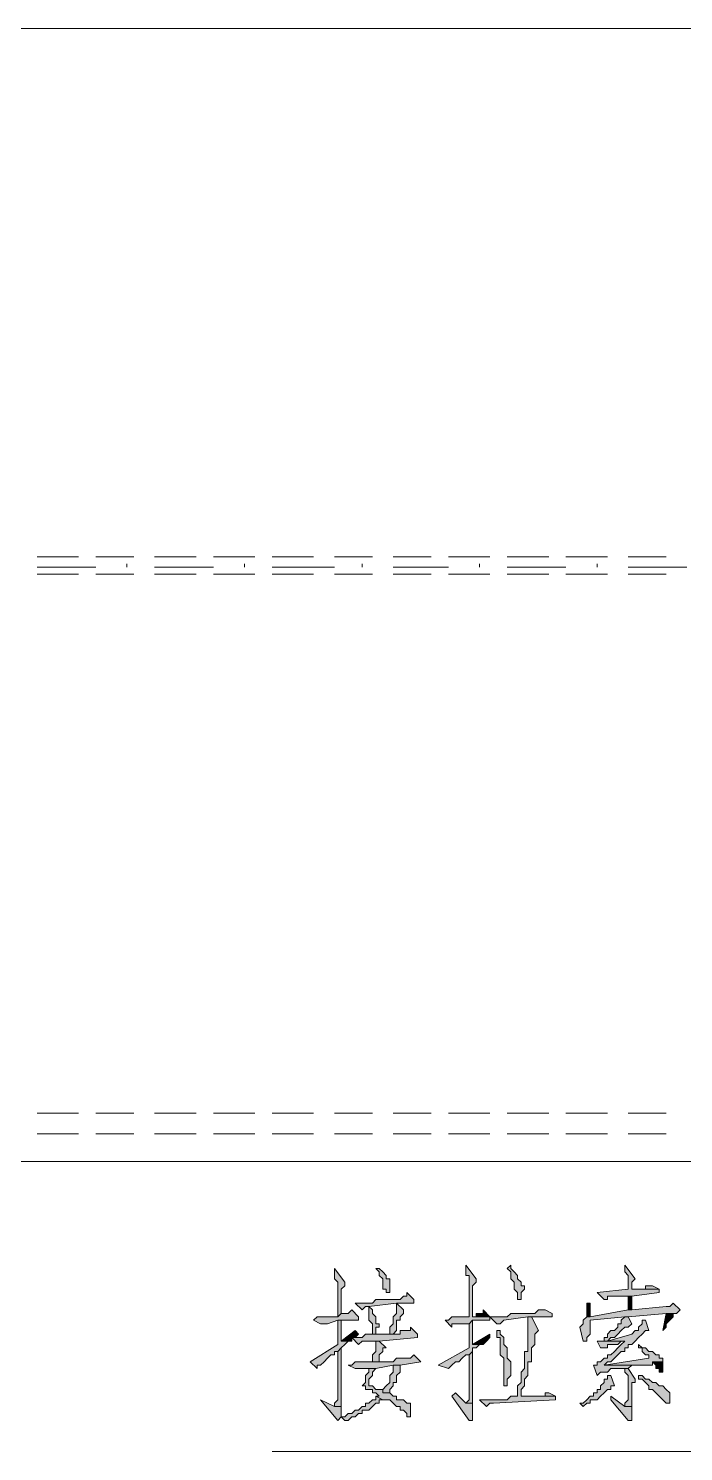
# Model space of a CAD drawing. Header units: millimetres. Extents: x 6 to 291, y 4 to 206.
# Drawn here: x 122.07 to 130.09, y 151.68 to 169.12 of the extents above; entities that cross this region are included whole.
import ezdxf

# ---------------------------------------------------------------- set-up
doc = ezdxf.new("R2010")
doc.units = ezdxf.units.MM
doc.layers.add('C00-00-00', color=7, linetype='Continuous')

msp = doc.modelspace()

# ---------------------------------------------------------------- hatches: boundary and pattern name
at = {"layer": 'C00-00-00'}
h = msp.add_hatch(color=256, dxfattribs=at)
h.dxf.hatch_style = 2
h.paths.add_polyline_path([(125.814664, 153.924002), (125.814664, 153.881669), (125.814664, 153.839336), (125.814664, 153.797002), (125.856997, 153.754669), (125.856997, 153.331336), (125.89933, 153.373669), (125.89933, 153.670002), (125.941664, 153.712336), (125.941664, 153.754669)])
h = msp.add_hatch(color=256, dxfattribs=at)
h.dxf.hatch_style = 2
h.paths.add_polyline_path([(126.365002, 153.924002), (126.322668, 153.924002), (126.365002, 153.881669), (126.365002, 153.839336), (126.407335, 153.797002), (126.407335, 153.754669), (126.407335, 153.712336), (126.407335, 153.670002), (126.449668, 153.670002), (126.449668, 153.627669), (126.492002, 153.627669), (126.492002, 153.712336), (126.492002, 153.754669), (126.492002, 153.797002), (126.449668, 153.797002), (126.449668, 153.839336), (126.407335, 153.881669)])
h = msp.add_hatch(color=256, dxfattribs=at)
h.dxf.hatch_style = 2
h.paths.add_polyline_path([(127.423335, 153.966337), (127.423335, 153.839337), (127.465668, 153.839337), (127.465668, 153.331337), (127.423335, 153.331337), (127.381002, 153.331337), (127.254002, 153.331337), (127.211668, 153.289004), (127.169335, 153.289004), (127.254002, 153.204337), (127.254002, 153.24667), (127.296335, 153.24667), (127.338668, 153.24667), (127.465668, 153.24667), (127.508002, 153.289004), (127.719668, 153.289004), (127.719668, 153.331337), (127.508002, 153.331337), (127.508002, 153.37367), (127.508002, 153.712337), (127.550335, 153.75467), (127.550335, 153.797004)])
h = msp.add_hatch(color=256, dxfattribs=at)
h.dxf.hatch_style = 2
h.paths.add_polyline_path([(127.973665, 153.966337), (127.931331, 153.924004), (127.973665, 153.88167), (127.973665, 153.839337), (127.973665, 153.797004), (128.015998, 153.75467), (128.015998, 153.712337), (128.015998, 153.670004), (128.058331, 153.62767), (128.058331, 153.543004), (128.100665, 153.543004), (128.100665, 153.585337), (128.100665, 153.62767), (128.142998, 153.670004), (128.142998, 153.712337), (128.100665, 153.712337), (128.100665, 153.75467), (128.058331, 153.797004), (128.058331, 153.839337), (128.015998, 153.88167), (127.973665, 153.924004)])
h = msp.add_hatch(color=256, dxfattribs=at)
h.dxf.hatch_style = 2
h.paths.add_polyline_path([(129.370664, 153.966337), (129.370664, 153.88167), (129.412998, 153.839337), (129.412998, 153.670004), (129.031998, 153.62767), (129.116664, 153.543004), (129.158998, 153.543004), (129.158998, 153.585337), (129.201331, 153.585337), (129.412998, 153.585337), (129.455331, 153.585337), (129.793998, 153.62767), (129.793998, 153.670004), (129.455331, 153.670004), (129.455331, 153.75467), (129.497664, 153.797004)])
h = msp.add_hatch(color=256, dxfattribs=at)
h.dxf.hatch_style = 2
h.paths.add_polyline_path([(129.709331, 153.712335), (129.666997, 153.712335), (129.624664, 153.712335), (129.624664, 153.670002), (129.455331, 153.670002), (129.793997, 153.670002)])
h = msp.add_hatch(color=256, dxfattribs=at)
h.dxf.hatch_style = 2
h.paths.add_polyline_path([(126.703668, 153.62767), (126.703668, 153.585337), (126.661335, 153.585337), (126.619001, 153.543004), (126.492001, 153.543004), (126.449668, 153.543004), (126.322668, 153.543004), (126.280335, 153.50067), (126.111001, 153.50067), (126.068668, 153.50067), (126.153335, 153.416004), (126.195668, 153.458337), (126.238001, 153.458337), (126.576668, 153.50067), (126.788335, 153.50067), (126.788335, 153.543004)])
h = msp.add_hatch(color=256, dxfattribs=at)
h.dxf.hatch_style = 2
h.paths.add_polyline_path([(126.576665, 153.500668), (126.576665, 153.458334), (126.576665, 153.373668), (126.534332, 153.331334), (126.534332, 153.289001), (126.534332, 153.246668), (126.491998, 153.204334), (126.491998, 153.162001), (126.491998, 153.119668), (126.534332, 153.119668), (126.576665, 153.162001), (126.576665, 153.204334), (126.576665, 153.246668), (126.576665, 153.289001), (126.618998, 153.289001), (126.618998, 153.331334), (126.661332, 153.373668), (126.661332, 153.416001)])
h = msp.add_hatch(color=256, dxfattribs=at)
h.dxf.hatch_style = 2
h.paths.add_polyline_path([(129.963337, 153.500668), (129.921003, 153.458334), (129.87867, 153.458334), (129.455337, 153.416001), (129.413003, 153.416001), (128.947337, 153.331334), (128.905003, 153.331334), (128.86267, 153.289001), (128.86267, 153.246668), (128.820337, 153.204334), (128.86267, 153.035001), (128.905003, 153.035001), (128.905003, 153.077334), (128.947337, 153.119668), (128.947337, 153.204334), (128.947337, 153.289001), (129.37067, 153.331334), (129.413003, 153.331334), (129.87867, 153.373668), (130.00567, 153.373668), (130.048003, 153.416001)])
h = msp.add_hatch(color=256, dxfattribs=at)
h.dxf.hatch_style = 2
h.paths.add_polyline_path([(128.947329, 153.500668), (128.904996, 153.500668), (128.904996, 153.458334), (128.904996, 153.416001), (128.904996, 153.331334), (128.947329, 153.331334)])
h = msp.add_hatch(color=256, dxfattribs=at)
h.dxf.hatch_style = 2
h.paths.add_polyline_path([(129.455333, 153.585336), (129.412999, 153.585336), (129.412999, 153.416003), (129.455333, 153.416003), (129.455333, 153.458337)])
h = msp.add_hatch(color=256, dxfattribs=at)
h.dxf.hatch_style = 2
h.paths.add_polyline_path([(126.026335, 153.416003), (125.984002, 153.37367), (125.899335, 153.37367), (125.857002, 153.331336), (125.772335, 153.331336), (125.730002, 153.331336), (125.603002, 153.331336), (125.560669, 153.289003), (125.645335, 153.24667), (125.687669, 153.24667), (125.730002, 153.24667), (125.857002, 153.289003), (125.899335, 153.289003), (126.111002, 153.289003), (126.111002, 153.331336)])
h = msp.add_hatch(color=256, dxfattribs=at)
h.dxf.hatch_style = 2
h.paths.add_polyline_path([(126.237999, 153.458337), (126.237999, 153.416004), (126.237999, 153.37367), (126.237999, 153.289004), (126.280332, 153.24667), (126.280332, 153.11967), (126.322665, 153.11967), (126.322665, 153.204337), (126.364999, 153.204337), (126.364999, 153.24667), (126.322665, 153.24667), (126.322665, 153.289004), (126.322665, 153.331337), (126.280332, 153.37367), (126.280332, 153.416004)])
h = msp.add_hatch(color=256, dxfattribs=at)
h.dxf.hatch_style = 2
h.paths.add_polyline_path([(127.634998, 153.416003), (127.634998, 153.37367), (127.592665, 153.37367), (127.550332, 153.37367), (127.550332, 153.331336), (127.507998, 153.331336), (127.719665, 153.331336)])
h = msp.add_hatch(color=256, dxfattribs=at)
h.dxf.hatch_style = 2
h.paths.add_polyline_path([(128.227671, 153.331334), (128.185337, 153.331334), (128.185337, 153.289001), (128.185337, 153.077334), (128.185337, 153.035001), (128.185337, 152.908001), (128.143004, 152.908001), (128.143004, 152.823334), (128.143004, 152.781001), (128.143004, 152.696334), (128.100671, 152.654001), (128.100671, 152.611668), (128.100671, 152.569334), (128.100671, 152.527001), (128.058337, 152.484668), (128.058337, 152.442334), (128.058337, 152.400001), (128.058337, 152.357668), (128.016004, 152.357668), (127.973671, 152.357668), (127.931337, 152.315334), (127.719671, 152.315334), (127.677337, 152.315334), (127.592671, 152.315334), (127.677337, 152.230668), (127.719671, 152.273001), (127.762004, 152.273001), (128.524004, 152.315334), (128.524004, 152.357668), (128.100671, 152.357668), (128.100671, 152.400001), (128.100671, 152.442334), (128.143004, 152.484668), (128.143004, 152.527001), (128.143004, 152.569334), (128.185337, 152.611668), (128.185337, 152.654001), (128.185337, 152.696334), (128.185337, 152.781001), (128.227671, 152.781001), (128.227671, 152.865668), (128.227671, 152.908001), (128.227671, 152.950334), (128.270004, 152.992668), (128.270004, 153.035001), (128.270004, 153.077334), (128.270004, 153.119668), (128.312337, 153.162001)])
h = msp.add_hatch(color=256, dxfattribs=at)
h.dxf.hatch_style = 2
h.paths.add_polyline_path([(128.397, 153.416003), (128.354666, 153.416003), (128.312333, 153.416003), (128.27, 153.37367), (128.143, 153.37367), (128.100666, 153.37367), (127.973666, 153.37367), (127.931333, 153.331336), (127.719666, 153.331336), (127.804333, 153.24667), (127.846666, 153.24667), (127.889, 153.289003), (128.185333, 153.331336), (128.227666, 153.331336), (128.481666, 153.331336), (128.481666, 153.37367)])
h = msp.add_hatch(color=256, dxfattribs=at)
h.dxf.hatch_style = 2
h.paths.add_polyline_path([(129.412999, 153.331334), (129.370665, 153.331334), (129.328332, 153.289001), (129.328332, 153.246668), (129.285999, 153.246668), (129.285999, 153.204334), (129.243665, 153.162001), (129.201332, 153.162001), (129.158999, 153.119668), (129.158999, 153.077334), (129.116665, 153.077334), (129.116665, 153.035001), (129.074332, 153.035001), (129.158999, 153.035001), (129.201332, 153.077334), (129.243665, 153.077334), (129.285999, 153.119668), (129.328332, 153.162001), (129.370665, 153.204334), (129.412999, 153.204334), (129.455332, 153.246668)])
h = msp.add_hatch(color=256, dxfattribs=at)
h.dxf.hatch_style = 2
h.paths.add_polyline_path([(130.005663, 153.373669), (129.878663, 153.373669), (129.836329, 153.162002), (129.878663, 153.204335), (129.878663, 153.246669), (129.920996, 153.289002), (129.963329, 153.331335), (129.963329, 153.373669)])
h = msp.add_hatch(color=256, dxfattribs=at)
h.dxf.hatch_style = 2
h.paths.add_polyline_path([(125.899332, 153.289004), (125.856999, 153.289004), (125.856999, 152.992671), (125.518332, 152.781004), (125.602999, 152.696337), (125.602999, 152.738671), (125.645332, 152.738671), (125.687666, 152.781004), (125.729999, 152.823337), (125.772332, 152.865671), (125.814666, 152.865671), (125.814666, 152.908004), (125.856999, 152.908004), (125.899332, 152.950337), (125.941666, 152.992671), (125.983999, 153.035004), (125.899332, 153.035004), (125.899332, 153.162004), (125.899332, 153.204337)])
h = msp.add_hatch(color=256, dxfattribs=at)
h.dxf.hatch_style = 2
h.paths.add_polyline_path([(126.06867, 153.162001), (125.899336, 153.035001), (125.984003, 153.035001), (126.026336, 153.035001), (126.026336, 153.077334), (126.06867, 153.077334), (126.111003, 153.119668)])
h = msp.add_hatch(color=256, dxfattribs=at)
h.dxf.hatch_style = 2
h.paths.add_polyline_path([(126.746002, 153.204336), (126.746002, 153.162002), (126.703669, 153.162002), (126.619002, 153.162002), (126.619002, 153.119669), (126.449669, 153.119669), (126.407336, 153.119669), (126.195669, 153.119669), (126.153336, 153.077336), (126.068669, 153.077336), (126.026336, 153.077336), (126.111002, 152.992669), (126.153336, 153.035002), (126.365002, 153.035002), (126.830669, 153.077336), (126.830669, 153.119669)])
h = msp.add_hatch(color=256, dxfattribs=at)
h.dxf.hatch_style = 2
h.paths.add_polyline_path([(127.508003, 153.289004), (127.46567, 153.246671), (127.46567, 152.950337), (127.08467, 152.738671), (127.21167, 152.696337), (127.254003, 152.738671), (127.296337, 152.781004), (127.33867, 152.781004), (127.381003, 152.823337), (127.423337, 152.865671), (127.46567, 152.865671), (127.508003, 152.908004), (127.508003, 152.950337), (127.550337, 152.950337), (127.59267, 152.992671), (127.508003, 152.992671), (127.508003, 153.119671), (127.508003, 153.162004)])
h = msp.add_hatch(color=256, dxfattribs=at)
h.dxf.hatch_style = 2
h.paths.add_polyline_path([(127.84667, 153.162001), (127.804337, 153.162001), (127.804337, 153.077334), (127.84667, 153.077334), (127.84667, 153.035001), (127.84667, 152.992668), (127.84667, 152.865668), (127.889003, 152.823334), (127.889003, 152.484668), (127.931337, 152.484668), (127.931337, 152.527001), (127.931337, 152.569334), (127.97367, 152.611668), (127.97367, 152.654001), (127.97367, 152.696334), (127.97367, 152.781001), (127.931337, 152.823334), (127.931337, 152.865668), (127.931337, 152.908001), (127.931337, 152.950334), (127.889003, 152.992668), (127.889003, 153.035001), (127.889003, 153.077334), (127.84667, 153.119668)])
h = msp.add_hatch(color=256, dxfattribs=at)
h.dxf.hatch_style = 2
h.paths.add_polyline_path([(129.62467, 153.289004), (129.582337, 153.289004), (129.582337, 153.246671), (129.540003, 153.204337), (129.540003, 153.162004), (129.49767, 153.162004), (129.455337, 153.119671), (129.159003, 153.035004), (129.032003, 153.035004), (129.37067, 153.035004), (129.328337, 152.992671), (129.286003, 152.950337), (129.24367, 152.908004), (129.201337, 152.865671), (129.159003, 152.865671), (129.159003, 152.823337), (129.11667, 152.823337), (129.074337, 152.781004), (129.032003, 152.781004), (129.032003, 152.738671), (128.98967, 152.738671), (129.032003, 152.611671), (129.074337, 152.654004), (129.159003, 152.654004), (129.201337, 152.696337), (129.286003, 152.696337), (129.328337, 152.696337), (129.413003, 152.696337), (129.455337, 152.738671), (129.49767, 152.738671), (129.11667, 152.738671), (129.159003, 152.781004), (129.201337, 152.781004), (129.24367, 152.823337), (129.286003, 152.865671), (129.328337, 152.908004), (129.37067, 152.908004), (129.37067, 152.950337), (129.413003, 152.950337), (129.413003, 152.992671), (129.455337, 152.992671), (129.49767, 153.035004), (129.540003, 153.077337), (129.582337, 153.119671), (129.62467, 153.162004), (129.667003, 153.162004)])
h = msp.add_hatch(color=256, dxfattribs=at)
h.dxf.hatch_style = 2
h.paths.add_polyline_path([(126.365002, 153.035002), (126.15333, 153.035002), (126.195664, 153.035002)])
h = msp.add_hatch(color=256, dxfattribs=at)
h.dxf.hatch_style = 2
h.paths.add_polyline_path([(126.365002, 153.035002), (126.322668, 153.035002), (126.322668, 152.992669), (126.322668, 152.950336), (126.322668, 152.908002), (126.280335, 152.865669), (126.280335, 152.823336), (126.280335, 152.781002), (126.365002, 152.781002), (126.365002, 152.823336), (126.365002, 152.865669), (126.407335, 152.908002), (126.407335, 152.950336), (126.449668, 152.950336)])
h = msp.add_hatch(color=256, dxfattribs=at)
h.dxf.hatch_style = 2
h.paths.add_polyline_path([(127.719667, 153.119671), (127.508, 152.992671), (127.592667, 152.992671), (127.635, 152.992671), (127.677334, 153.035004), (127.719667, 153.077338)])
h = msp.add_hatch(color=256, dxfattribs=at)
h.dxf.hatch_style = 2
h.paths.add_polyline_path([(129.031998, 153.035002), (129.074331, 152.950336), (129.116665, 152.950336), (129.158998, 152.950336), (129.158998, 152.992669), (129.201331, 152.992669), (129.243665, 152.992669), (129.285998, 152.992669), (129.328331, 153.035002), (129.370665, 153.035002)])
h = msp.add_hatch(color=256, dxfattribs=at)
h.dxf.hatch_style = 2
h.paths.add_polyline_path([(129.540002, 152.992668), (129.540002, 152.950335), (129.582335, 152.950335), (129.582335, 152.908001), (129.624668, 152.865668), (129.667002, 152.865668), (129.667002, 152.823335), (129.116668, 152.738668), (129.540002, 152.738668), (129.582335, 152.738668), (129.709335, 152.738668), (129.709335, 152.781001), (129.836335, 152.781001), (129.836335, 152.823335), (129.794002, 152.823335), (129.794002, 152.865668), (129.751668, 152.865668), (129.709335, 152.908001), (129.667002, 152.908001), (129.624668, 152.950335), (129.582335, 152.950335)])
h = msp.add_hatch(color=256, dxfattribs=at)
h.dxf.hatch_style = 2
h.paths.add_polyline_path([(125.899332, 152.950338), (125.856999, 152.908004), (125.856999, 152.315338), (125.814666, 152.273004), (125.814666, 152.230671), (125.899332, 152.230671)])
h = msp.add_hatch(color=256, dxfattribs=at)
h.dxf.hatch_style = 2
h.paths.add_polyline_path([(126.788337, 152.865669), (126.746003, 152.823336), (126.57667, 152.823336), (126.534337, 152.781002), (126.365003, 152.781002), (126.280337, 152.781002), (126.153337, 152.781002), (126.06867, 152.781002), (126.026337, 152.738669), (125.984003, 152.738669), (126.06867, 152.696336), (126.111003, 152.696336), (126.153337, 152.696336), (126.32267, 152.696336), (126.534337, 152.738669), (126.619003, 152.738669), (126.873003, 152.781002)])
h = msp.add_hatch(color=256, dxfattribs=at)
h.dxf.hatch_style = 2
h.paths.add_polyline_path([(127.508003, 152.908004), (127.465669, 152.865669), (127.465669, 152.315335), (127.423335, 152.273001), (127.508003, 152.273001)])
h = msp.add_hatch(color=256, dxfattribs=at)
h.dxf.hatch_style = 2
h.paths.add_polyline_path([(126.322667, 152.696336), (126.238001, 152.696336), (126.238001, 152.654003), (126.195667, 152.611669), (126.195667, 152.527003), (126.153334, 152.484669), (126.195667, 152.484669), (126.195667, 152.442336), (126.238001, 152.442336), (126.280334, 152.442336), (126.280334, 152.400003), (126.322667, 152.400003), (126.365001, 152.357669), (126.322667, 152.357669), (126.407334, 152.315336), (126.449667, 152.315336), (126.492001, 152.315336), (126.534334, 152.273003), (126.576667, 152.230669), (126.619001, 152.230669), (126.619001, 152.188336), (126.661334, 152.188336), (126.703667, 152.146003), (126.703667, 152.103669), (126.746001, 152.103669), (126.746001, 152.146003), (126.746001, 152.273003), (126.703667, 152.273003), (126.661334, 152.315336), (126.619001, 152.315336), (126.576667, 152.315336), (126.576667, 152.357669), (126.534334, 152.357669), (126.492001, 152.400003), (126.407334, 152.400003), (126.407334, 152.442336), (126.322667, 152.442336), (126.280334, 152.484669), (126.238001, 152.484669), (126.238001, 152.569336), (126.280334, 152.611669), (126.280334, 152.654003)])
h = msp.add_hatch(color=256, dxfattribs=at)
h.dxf.hatch_style = 2
h.paths.add_polyline_path([(126.618999, 152.73867), (126.534333, 152.73867), (126.534333, 152.696337), (126.534333, 152.654004), (126.491999, 152.61167), (126.491999, 152.569337), (126.491999, 152.527004), (126.449666, 152.48467), (126.407333, 152.442337), (126.407333, 152.400004), (126.491999, 152.400004), (126.491999, 152.442337), (126.534333, 152.48467), (126.534333, 152.527004), (126.576666, 152.527004), (126.576666, 152.569337), (126.576666, 152.61167), (126.618999, 152.654004), (126.618999, 152.696337)])
h = msp.add_hatch(color=256, dxfattribs=at)
h.dxf.hatch_style = 2
h.paths.add_polyline_path([(129.201335, 152.611667), (129.159002, 152.611667), (129.159002, 152.569334), (129.116669, 152.569334), (129.116669, 152.527001), (129.074335, 152.484667), (129.074335, 152.442334), (129.032002, 152.442334), (129.032002, 152.400001), (128.989669, 152.400001), (128.989669, 152.357667), (128.947335, 152.357667), (128.905002, 152.315334), (128.862669, 152.273001), (128.820335, 152.273001), (128.862669, 152.230667), (128.905002, 152.273001), (128.947335, 152.273001), (128.947335, 152.315334), (128.989669, 152.315334), (129.032002, 152.315334), (129.074335, 152.357667), (129.116669, 152.400001), (129.159002, 152.442334), (129.201335, 152.442334), (129.201335, 152.484667), (129.243669, 152.484667)])
h = msp.add_hatch(color=256, dxfattribs=at)
h.dxf.hatch_style = 2
h.paths.add_polyline_path([(129.412999, 152.696336), (129.370665, 152.696336), (129.370665, 152.654003), (129.412999, 152.611669), (129.412999, 152.315336), (129.370665, 152.273003), (129.370665, 152.230669), (129.455332, 152.230669), (129.455332, 152.527003), (129.497665, 152.527003), (129.497665, 152.569336)])
h = msp.add_hatch(color=256, dxfattribs=at)
h.dxf.hatch_style = 2
h.paths.add_polyline_path([(129.540002, 152.611667), (129.540002, 152.569334), (129.582335, 152.569334), (129.624668, 152.527001), (129.667002, 152.484667), (129.667002, 152.442334), (129.709335, 152.442334), (129.751668, 152.400001), (129.794002, 152.357667), (129.836335, 152.315334), (129.878668, 152.273001), (129.921002, 152.273001), (129.921002, 152.315334), (129.921002, 152.357667), (129.921002, 152.400001), (129.878668, 152.442334), (129.836335, 152.484667), (129.794002, 152.484667), (129.751668, 152.527001), (129.709335, 152.527001), (129.667002, 152.569334), (129.624668, 152.569334), (129.582335, 152.611667)])
h = msp.add_hatch(color=256, dxfattribs=at)
h.dxf.hatch_style = 2
h.paths.add_polyline_path([(129.836334, 152.781001), (129.709334, 152.781001), (129.751667, 152.738667), (129.751667, 152.696334), (129.794, 152.696334), (129.794, 152.654001), (129.836334, 152.654001), (129.836334, 152.696334)])
h = msp.add_hatch(color=256, dxfattribs=at)
h.dxf.hatch_style = 2
h.paths.add_polyline_path([(125.645335, 152.315335), (125.857001, 152.061335), (125.899335, 152.103669), (125.899335, 152.188335), (125.899335, 152.230669), (125.814668, 152.230669)])
h = msp.add_hatch(color=256, dxfattribs=at)
h.dxf.hatch_style = 2
h.paths.add_polyline_path([(126.322667, 152.35767), (126.322667, 152.315336), (126.280334, 152.315336), (126.238001, 152.273003), (126.195667, 152.273003), (126.195667, 152.23067), (126.153334, 152.23067), (126.111001, 152.188336), (126.068667, 152.188336), (126.026334, 152.146003), (125.984001, 152.146003), (125.941667, 152.10367), (125.899334, 152.10367), (125.941667, 152.061336), (125.984001, 152.061336), (126.026334, 152.10367), (126.068667, 152.10367), (126.111001, 152.146003), (126.153334, 152.146003), (126.153334, 152.188336), (126.195667, 152.188336), (126.238001, 152.188336), (126.280334, 152.23067), (126.322667, 152.273003), (126.365001, 152.273003), (126.365001, 152.315336), (126.407334, 152.315336)])
h = msp.add_hatch(color=256, dxfattribs=at)
h.dxf.hatch_style = 2
h.paths.add_polyline_path([(127.296332, 152.400004), (127.253999, 152.35767), (127.465665, 152.061337), (127.507999, 152.061337), (127.507999, 152.10367), (127.507999, 152.146004), (127.507999, 152.188337), (127.507999, 152.273004), (127.423332, 152.273004)])
h = msp.add_hatch(color=256, dxfattribs=at)
h.dxf.hatch_style = 2
h.paths.add_polyline_path([(128.439334, 152.400004), (128.397001, 152.400004), (128.397001, 152.35767), (128.185334, 152.35767), (128.100667, 152.35767), (128.524001, 152.35767)])
h = msp.add_hatch(color=256, dxfattribs=at)
h.dxf.hatch_style = 2
h.paths.add_polyline_path([(129.201335, 152.35767), (129.201335, 152.315336), (129.413002, 152.061336), (129.455335, 152.061336), (129.455335, 152.10367), (129.455335, 152.146003), (129.455335, 152.188336), (129.455335, 152.23067), (129.370669, 152.23067)])

# ---------------------------------------------------------------- linework, layer by layer
at = {"layer": 'C00-00-00', "lineweight": 5}
for points in [[(39.920335, 169.12167), (184.615669, 169.12167)], [(122.174003, 162.644671), (122.681998, 162.644671)], [(122.89367, 162.644671), (123.359331, 162.644671)], [(123.27467, 162.517668), (123.27467, 162.560002)], [(123.613337, 162.644671), (124.121332, 162.644671)], [(124.333003, 162.644671), (124.840999, 162.644671)], [(124.713996, 162.517668), (124.713996, 162.560002)], [(125.052671, 162.644671), (125.560666, 162.644671)], [(125.814664, 162.644671), (126.280333, 162.644671)], [(126.15333, 162.517668), (126.15333, 162.560002)], [(126.534331, 162.644671), (127, 162.644671)], [(127.211663, 162.644671), (127.719667, 162.644671)], [(127.592664, 162.517668), (127.592664, 162.560002)], [(127.93133, 162.644671), (128.439334, 162.644671)], [(128.650997, 162.644671), (129.159001, 162.644671)], [(129.031998, 162.517668), (129.031998, 162.560002)], [(129.412999, 162.644671), (129.878668, 162.644671)], [(122.174003, 162.517668), (122.89367, 162.517668)], [(122.174003, 162.433004), (122.681998, 162.433004)], [(122.89367, 162.433004), (123.359331, 162.433004)], [(123.613337, 162.517668), (124.333003, 162.517668)], [(123.613337, 162.433004), (124.121332, 162.433004)], [(124.333003, 162.433004), (124.840999, 162.433004)], [(125.052671, 162.517668), (125.814664, 162.517668)], [(125.052671, 162.433004), (125.560666, 162.433004)], [(125.814664, 162.433004), (126.280333, 162.433004)], [(126.534331, 162.517668), (127.211663, 162.517668)], [(126.534331, 162.433004), (127, 162.433004)], [(127.211663, 162.433004), (127.719667, 162.433004)], [(127.93133, 162.517668), (128.650997, 162.517668)], [(127.93133, 162.433004), (128.439334, 162.433004)], [(128.650997, 162.433004), (129.159001, 162.433004)], [(129.412999, 162.517668), (130.132666, 162.517668)], [(129.412999, 162.433004), (129.878668, 162.433004)], [(122.174003, 155.829002), (122.681998, 155.829002)], [(122.89367, 155.829002), (123.359331, 155.829002)], [(123.613337, 155.829002), (124.121332, 155.829002)], [(124.333003, 155.829002), (124.840999, 155.829002)], [(125.052671, 155.829002), (125.560666, 155.829002)], [(125.814664, 155.829002), (126.280333, 155.829002)], [(126.534331, 155.829002), (127, 155.829002)], [(127.211663, 155.829002), (127.719667, 155.829002)], [(127.93133, 155.829002), (128.439334, 155.829002)], [(128.650997, 155.829002), (129.159001, 155.829002)], [(129.412999, 155.829002), (129.878668, 155.829002)], [(122.174003, 155.575004), (122.681998, 155.575004)], [(122.89367, 155.575004), (123.359331, 155.575004)], [(123.613337, 155.575004), (124.121332, 155.575004)], [(124.333003, 155.575004), (124.840999, 155.575004)], [(125.052671, 155.575004), (125.560666, 155.575004)], [(125.814664, 155.575004), (126.280333, 155.575004)], [(126.534331, 155.575004), (127, 155.575004)], [(127.211663, 155.575004), (127.719667, 155.575004)], [(127.93133, 155.575004), (128.439334, 155.575004)], [(128.650997, 155.575004), (129.159001, 155.575004)], [(129.412999, 155.575004), (129.878668, 155.575004)], [(89.408003, 155.236338), (183.938337, 155.236338)], [(133.942664, 151.680337), (125.052671, 151.680337)]]:
    msp.add_lwpolyline(points, dxfattribs=at)
at = {"layer": 'C00-00-00', "lineweight": 13}
for points in [[(125.814664, 153.924002), (125.814664, 153.881669), (125.814664, 153.839336), (125.814664, 153.797002), (125.856997, 153.754669), (125.856997, 153.331336), (125.89933, 153.373669), (125.89933, 153.670002), (125.941664, 153.712336), (125.941664, 153.754669)], [(126.365002, 153.924002), (126.322668, 153.924002), (126.365002, 153.881669), (126.365002, 153.839336), (126.407335, 153.797002), (126.407335, 153.754669), (126.407335, 153.712336), (126.407335, 153.670002), (126.449668, 153.670002), (126.449668, 153.627669), (126.492002, 153.627669), (126.492002, 153.712336), (126.492002, 153.754669), (126.492002, 153.797002), (126.449668, 153.797002), (126.449668, 153.839336), (126.407335, 153.881669)], [(127.423335, 153.966337), (127.423335, 153.839337), (127.465668, 153.839337), (127.465668, 153.331337), (127.423335, 153.331337), (127.381002, 153.331337), (127.254002, 153.331337), (127.211668, 153.289004), (127.169335, 153.289004), (127.254002, 153.204337), (127.254002, 153.24667), (127.296335, 153.24667), (127.338668, 153.24667), (127.465668, 153.24667), (127.508002, 153.289004), (127.719668, 153.289004), (127.719668, 153.331337), (127.508002, 153.331337), (127.508002, 153.37367), (127.508002, 153.712337), (127.550335, 153.75467), (127.550335, 153.797004)], [(127.973665, 153.966337), (127.931331, 153.924004), (127.973665, 153.88167), (127.973665, 153.839337), (127.973665, 153.797004), (128.015998, 153.75467), (128.015998, 153.712337), (128.015998, 153.670004), (128.058331, 153.62767), (128.058331, 153.543004), (128.100665, 153.543004), (128.100665, 153.585337), (128.100665, 153.62767), (128.142998, 153.670004), (128.142998, 153.712337), (128.100665, 153.712337), (128.100665, 153.75467), (128.058331, 153.797004), (128.058331, 153.839337), (128.015998, 153.88167), (127.973665, 153.924004)], [(129.370664, 153.966337), (129.370664, 153.88167), (129.412998, 153.839337), (129.412998, 153.670004), (129.031998, 153.62767), (129.116664, 153.543004), (129.158998, 153.543004), (129.158998, 153.585337), (129.201331, 153.585337), (129.412998, 153.585337), (129.455331, 153.585337), (129.793998, 153.62767), (129.793998, 153.670004), (129.455331, 153.670004), (129.455331, 153.75467), (129.497664, 153.797004)], [(129.709331, 153.712335), (129.666997, 153.712335), (129.624664, 153.712335), (129.624664, 153.670002), (129.455331, 153.670002), (129.793997, 153.670002)], [(126.703668, 153.62767), (126.703668, 153.585337), (126.661335, 153.585337), (126.619001, 153.543004), (126.492001, 153.543004), (126.449668, 153.543004), (126.322668, 153.543004), (126.280335, 153.50067), (126.111001, 153.50067), (126.068668, 153.50067), (126.153335, 153.416004), (126.195668, 153.458337), (126.238001, 153.458337), (126.576668, 153.50067), (126.788335, 153.50067), (126.788335, 153.543004)], [(126.576665, 153.500668), (126.576665, 153.458334), (126.576665, 153.373668), (126.534332, 153.331334), (126.534332, 153.289001), (126.534332, 153.246668), (126.491998, 153.204334), (126.491998, 153.162001), (126.491998, 153.119668), (126.534332, 153.119668), (126.576665, 153.162001), (126.576665, 153.204334), (126.576665, 153.246668), (126.576665, 153.289001), (126.618998, 153.289001), (126.618998, 153.331334), (126.661332, 153.373668), (126.661332, 153.416001)], [(129.963337, 153.500668), (129.921003, 153.458334), (129.87867, 153.458334), (129.455337, 153.416001), (129.413003, 153.416001), (128.947337, 153.331334), (128.905003, 153.331334), (128.86267, 153.289001), (128.86267, 153.246668), (128.820337, 153.204334), (128.86267, 153.035001), (128.905003, 153.035001), (128.905003, 153.077334), (128.947337, 153.119668), (128.947337, 153.204334), (128.947337, 153.289001), (129.37067, 153.331334), (129.413003, 153.331334), (129.87867, 153.373668), (130.00567, 153.373668), (130.048003, 153.416001)], [(128.947329, 153.500668), (128.904996, 153.500668), (128.904996, 153.458334), (128.904996, 153.416001), (128.904996, 153.331334), (128.947329, 153.331334)], [(129.455333, 153.585336), (129.412999, 153.585336), (129.412999, 153.416003), (129.455333, 153.416003), (129.455333, 153.458337)], [(126.026335, 153.416003), (125.984002, 153.37367), (125.899335, 153.37367), (125.857002, 153.331336), (125.772335, 153.331336), (125.730002, 153.331336), (125.603002, 153.331336), (125.560669, 153.289003), (125.645335, 153.24667), (125.687669, 153.24667), (125.730002, 153.24667), (125.857002, 153.289003), (125.899335, 153.289003), (126.111002, 153.289003), (126.111002, 153.331336)], [(126.237999, 153.458337), (126.237999, 153.416004), (126.237999, 153.37367), (126.237999, 153.289004), (126.280332, 153.24667), (126.280332, 153.11967), (126.322665, 153.11967), (126.322665, 153.204337), (126.364999, 153.204337), (126.364999, 153.24667), (126.322665, 153.24667), (126.322665, 153.289004), (126.322665, 153.331337), (126.280332, 153.37367), (126.280332, 153.416004)], [(127.634998, 153.416003), (127.634998, 153.37367), (127.592665, 153.37367), (127.550332, 153.37367), (127.550332, 153.331336), (127.507998, 153.331336), (127.719665, 153.331336)], [(128.227671, 153.331334), (128.185337, 153.331334), (128.185337, 153.289001), (128.185337, 153.077334), (128.185337, 153.035001), (128.185337, 152.908001), (128.143004, 152.908001), (128.143004, 152.823334), (128.143004, 152.781001), (128.143004, 152.696334), (128.100671, 152.654001), (128.100671, 152.611668), (128.100671, 152.569334), (128.100671, 152.527001), (128.058337, 152.484668), (128.058337, 152.442334), (128.058337, 152.400001), (128.058337, 152.357668), (128.016004, 152.357668), (127.973671, 152.357668), (127.931337, 152.315334), (127.719671, 152.315334), (127.677337, 152.315334), (127.592671, 152.315334), (127.677337, 152.230668), (127.719671, 152.273001), (127.762004, 152.273001), (128.524004, 152.315334), (128.524004, 152.357668), (128.100671, 152.357668), (128.100671, 152.400001), (128.100671, 152.442334), (128.143004, 152.484668), (128.143004, 152.527001), (128.143004, 152.569334), (128.185337, 152.611668), (128.185337, 152.654001), (128.185337, 152.696334), (128.185337, 152.781001), (128.227671, 152.781001), (128.227671, 152.865668), (128.227671, 152.908001), (128.227671, 152.950334), (128.270004, 152.992668), (128.270004, 153.035001), (128.270004, 153.077334), (128.270004, 153.119668), (128.312337, 153.162001)], [(128.397, 153.416003), (128.354666, 153.416003), (128.312333, 153.416003), (128.27, 153.37367), (128.143, 153.37367), (128.100666, 153.37367), (127.973666, 153.37367), (127.931333, 153.331336), (127.719666, 153.331336), (127.804333, 153.24667), (127.846666, 153.24667), (127.889, 153.289003), (128.185333, 153.331336), (128.227666, 153.331336), (128.481666, 153.331336), (128.481666, 153.37367)], [(129.412999, 153.331334), (129.370665, 153.331334), (129.328332, 153.289001), (129.328332, 153.246668), (129.285999, 153.246668), (129.285999, 153.204334), (129.243665, 153.162001), (129.201332, 153.162001), (129.158999, 153.119668), (129.158999, 153.077334), (129.116665, 153.077334), (129.116665, 153.035001), (129.074332, 153.035001), (129.158999, 153.035001), (129.201332, 153.077334), (129.243665, 153.077334), (129.285999, 153.119668), (129.328332, 153.162001), (129.370665, 153.204334), (129.412999, 153.204334), (129.455332, 153.246668)], [(130.005663, 153.373669), (129.878663, 153.373669), (129.836329, 153.162002), (129.878663, 153.204335), (129.878663, 153.246669), (129.920996, 153.289002), (129.963329, 153.331335), (129.963329, 153.373669)], [(125.899332, 153.289004), (125.856999, 153.289004), (125.856999, 152.992671), (125.518332, 152.781004), (125.602999, 152.696337), (125.602999, 152.738671), (125.645332, 152.738671), (125.687666, 152.781004), (125.729999, 152.823337), (125.772332, 152.865671), (125.814666, 152.865671), (125.814666, 152.908004), (125.856999, 152.908004), (125.899332, 152.950337), (125.941666, 152.992671), (125.983999, 153.035004), (125.899332, 153.035004), (125.899332, 153.162004), (125.899332, 153.204337)], [(126.06867, 153.162001), (125.899336, 153.035001), (125.984003, 153.035001), (126.026336, 153.035001), (126.026336, 153.077334), (126.06867, 153.077334), (126.111003, 153.119668)], [(126.746002, 153.204336), (126.746002, 153.162002), (126.703669, 153.162002), (126.619002, 153.162002), (126.619002, 153.119669), (126.449669, 153.119669), (126.407336, 153.119669), (126.195669, 153.119669), (126.153336, 153.077336), (126.068669, 153.077336), (126.026336, 153.077336), (126.111002, 152.992669), (126.153336, 153.035002), (126.365002, 153.035002), (126.830669, 153.077336), (126.830669, 153.119669)], [(127.508003, 153.289004), (127.46567, 153.246671), (127.46567, 152.950337), (127.08467, 152.738671), (127.21167, 152.696337), (127.254003, 152.738671), (127.296337, 152.781004), (127.33867, 152.781004), (127.381003, 152.823337), (127.423337, 152.865671), (127.46567, 152.865671), (127.508003, 152.908004), (127.508003, 152.950337), (127.550337, 152.950337), (127.59267, 152.992671), (127.508003, 152.992671), (127.508003, 153.119671), (127.508003, 153.162004)], [(127.84667, 153.162001), (127.804337, 153.162001), (127.804337, 153.077334), (127.84667, 153.077334), (127.84667, 153.035001), (127.84667, 152.992668), (127.84667, 152.865668), (127.889003, 152.823334), (127.889003, 152.484668), (127.931337, 152.484668), (127.931337, 152.527001), (127.931337, 152.569334), (127.97367, 152.611668), (127.97367, 152.654001), (127.97367, 152.696334), (127.97367, 152.781001), (127.931337, 152.823334), (127.931337, 152.865668), (127.931337, 152.908001), (127.931337, 152.950334), (127.889003, 152.992668), (127.889003, 153.035001), (127.889003, 153.077334), (127.84667, 153.119668)], [(129.62467, 153.289004), (129.582337, 153.289004), (129.582337, 153.246671), (129.540003, 153.204337), (129.540003, 153.162004), (129.49767, 153.162004), (129.455337, 153.119671), (129.159003, 153.035004), (129.032003, 153.035004), (129.37067, 153.035004), (129.328337, 152.992671), (129.286003, 152.950337), (129.24367, 152.908004), (129.201337, 152.865671), (129.159003, 152.865671), (129.159003, 152.823337), (129.11667, 152.823337), (129.074337, 152.781004), (129.032003, 152.781004), (129.032003, 152.738671), (128.98967, 152.738671), (129.032003, 152.611671), (129.074337, 152.654004), (129.159003, 152.654004), (129.201337, 152.696337), (129.286003, 152.696337), (129.328337, 152.696337), (129.413003, 152.696337), (129.455337, 152.738671), (129.49767, 152.738671), (129.11667, 152.738671), (129.159003, 152.781004), (129.201337, 152.781004), (129.24367, 152.823337), (129.286003, 152.865671), (129.328337, 152.908004), (129.37067, 152.908004), (129.37067, 152.950337), (129.413003, 152.950337), (129.413003, 152.992671), (129.455337, 152.992671), (129.49767, 153.035004), (129.540003, 153.077337), (129.582337, 153.119671), (129.62467, 153.162004), (129.667003, 153.162004)], [(126.365002, 153.035002), (126.15333, 153.035002), (126.195664, 153.035002)], [(126.365002, 153.035002), (126.322668, 153.035002), (126.322668, 152.992669), (126.322668, 152.950336), (126.322668, 152.908002), (126.280335, 152.865669), (126.280335, 152.823336), (126.280335, 152.781002), (126.365002, 152.781002), (126.365002, 152.823336), (126.365002, 152.865669), (126.407335, 152.908002), (126.407335, 152.950336), (126.449668, 152.950336)], [(127.719667, 153.119671), (127.508, 152.992671), (127.592667, 152.992671), (127.635, 152.992671), (127.677334, 153.035004), (127.719667, 153.077338)], [(129.031998, 153.035002), (129.074331, 152.950336), (129.116665, 152.950336), (129.158998, 152.950336), (129.158998, 152.992669), (129.201331, 152.992669), (129.243665, 152.992669), (129.285998, 152.992669), (129.328331, 153.035002), (129.370665, 153.035002)], [(129.540002, 152.992668), (129.540002, 152.950335), (129.582335, 152.950335), (129.582335, 152.908001), (129.624668, 152.865668), (129.667002, 152.865668), (129.667002, 152.823335), (129.116668, 152.738668), (129.540002, 152.738668), (129.582335, 152.738668), (129.709335, 152.738668), (129.709335, 152.781001), (129.836335, 152.781001), (129.836335, 152.823335), (129.794002, 152.823335), (129.794002, 152.865668), (129.751668, 152.865668), (129.709335, 152.908001), (129.667002, 152.908001), (129.624668, 152.950335), (129.582335, 152.950335)], [(125.899332, 152.950338), (125.856999, 152.908004), (125.856999, 152.315338), (125.814666, 152.273004), (125.814666, 152.230671), (125.899332, 152.230671)], [(126.788337, 152.865669), (126.746003, 152.823336), (126.57667, 152.823336), (126.534337, 152.781002), (126.365003, 152.781002), (126.280337, 152.781002), (126.153337, 152.781002), (126.06867, 152.781002), (126.026337, 152.738669), (125.984003, 152.738669), (126.06867, 152.696336), (126.111003, 152.696336), (126.153337, 152.696336), (126.32267, 152.696336), (126.534337, 152.738669), (126.619003, 152.738669), (126.873003, 152.781002)], [(127.508003, 152.908004), (127.465669, 152.865669), (127.465669, 152.315335), (127.423335, 152.273001), (127.508003, 152.273001)], [(126.322667, 152.696336), (126.238001, 152.696336), (126.238001, 152.654003), (126.195667, 152.611669), (126.195667, 152.527003), (126.153334, 152.484669), (126.195667, 152.484669), (126.195667, 152.442336), (126.238001, 152.442336), (126.280334, 152.442336), (126.280334, 152.400003), (126.322667, 152.400003), (126.365001, 152.357669), (126.322667, 152.357669), (126.407334, 152.315336), (126.449667, 152.315336), (126.492001, 152.315336), (126.534334, 152.273003), (126.576667, 152.230669), (126.619001, 152.230669), (126.619001, 152.188336), (126.661334, 152.188336), (126.703667, 152.146003), (126.703667, 152.103669), (126.746001, 152.103669), (126.746001, 152.146003), (126.746001, 152.273003), (126.703667, 152.273003), (126.661334, 152.315336), (126.619001, 152.315336), (126.576667, 152.315336), (126.576667, 152.357669), (126.534334, 152.357669), (126.492001, 152.400003), (126.407334, 152.400003), (126.407334, 152.442336), (126.322667, 152.442336), (126.280334, 152.484669), (126.238001, 152.484669), (126.238001, 152.569336), (126.280334, 152.611669), (126.280334, 152.654003)], [(126.618999, 152.73867), (126.534333, 152.73867), (126.534333, 152.696337), (126.534333, 152.654004), (126.491999, 152.61167), (126.491999, 152.569337), (126.491999, 152.527004), (126.449666, 152.48467), (126.407333, 152.442337), (126.407333, 152.400004), (126.491999, 152.400004), (126.491999, 152.442337), (126.534333, 152.48467), (126.534333, 152.527004), (126.576666, 152.527004), (126.576666, 152.569337), (126.576666, 152.61167), (126.618999, 152.654004), (126.618999, 152.696337)], [(129.201335, 152.611667), (129.159002, 152.611667), (129.159002, 152.569334), (129.116669, 152.569334), (129.116669, 152.527001), (129.074335, 152.484667), (129.074335, 152.442334), (129.032002, 152.442334), (129.032002, 152.400001), (128.989669, 152.400001), (128.989669, 152.357667), (128.947335, 152.357667), (128.905002, 152.315334), (128.862669, 152.273001), (128.820335, 152.273001), (128.862669, 152.230667), (128.905002, 152.273001), (128.947335, 152.273001), (128.947335, 152.315334), (128.989669, 152.315334), (129.032002, 152.315334), (129.074335, 152.357667), (129.116669, 152.400001), (129.159002, 152.442334), (129.201335, 152.442334), (129.201335, 152.484667), (129.243669, 152.484667)], [(129.412999, 152.696336), (129.370665, 152.696336), (129.370665, 152.654003), (129.412999, 152.611669), (129.412999, 152.315336), (129.370665, 152.273003), (129.370665, 152.230669), (129.455332, 152.230669), (129.455332, 152.527003), (129.497665, 152.527003), (129.497665, 152.569336)], [(129.540002, 152.611667), (129.540002, 152.569334), (129.582335, 152.569334), (129.624668, 152.527001), (129.667002, 152.484667), (129.667002, 152.442334), (129.709335, 152.442334), (129.751668, 152.400001), (129.794002, 152.357667), (129.836335, 152.315334), (129.878668, 152.273001), (129.921002, 152.273001), (129.921002, 152.315334), (129.921002, 152.357667), (129.921002, 152.400001), (129.878668, 152.442334), (129.836335, 152.484667), (129.794002, 152.484667), (129.751668, 152.527001), (129.709335, 152.527001), (129.667002, 152.569334), (129.624668, 152.569334), (129.582335, 152.611667)], [(129.836334, 152.781001), (129.709334, 152.781001), (129.751667, 152.738667), (129.751667, 152.696334), (129.794, 152.696334), (129.794, 152.654001), (129.836334, 152.654001), (129.836334, 152.696334)], [(125.645335, 152.315335), (125.857001, 152.061335), (125.899335, 152.103669), (125.899335, 152.188335), (125.899335, 152.230669), (125.814668, 152.230669)], [(126.322667, 152.35767), (126.322667, 152.315336), (126.280334, 152.315336), (126.238001, 152.273003), (126.195667, 152.273003), (126.195667, 152.23067), (126.153334, 152.23067), (126.111001, 152.188336), (126.068667, 152.188336), (126.026334, 152.146003), (125.984001, 152.146003), (125.941667, 152.10367), (125.899334, 152.10367), (125.941667, 152.061336), (125.984001, 152.061336), (126.026334, 152.10367), (126.068667, 152.10367), (126.111001, 152.146003), (126.153334, 152.146003), (126.153334, 152.188336), (126.195667, 152.188336), (126.238001, 152.188336), (126.280334, 152.23067), (126.322667, 152.273003), (126.365001, 152.273003), (126.365001, 152.315336), (126.407334, 152.315336)], [(127.296332, 152.400004), (127.253999, 152.35767), (127.465665, 152.061337), (127.507999, 152.061337), (127.507999, 152.10367), (127.507999, 152.146004), (127.507999, 152.188337), (127.507999, 152.273004), (127.423332, 152.273004)], [(128.439334, 152.400004), (128.397001, 152.400004), (128.397001, 152.35767), (128.185334, 152.35767), (128.100667, 152.35767), (128.524001, 152.35767)], [(129.201335, 152.35767), (129.201335, 152.315336), (129.413002, 152.061336), (129.455335, 152.061336), (129.455335, 152.10367), (129.455335, 152.146003), (129.455335, 152.188336), (129.455335, 152.23067), (129.370669, 152.23067)]]:
    msp.add_lwpolyline(points, close=True, dxfattribs=at)

doc.saveas('drawing.dxf')
